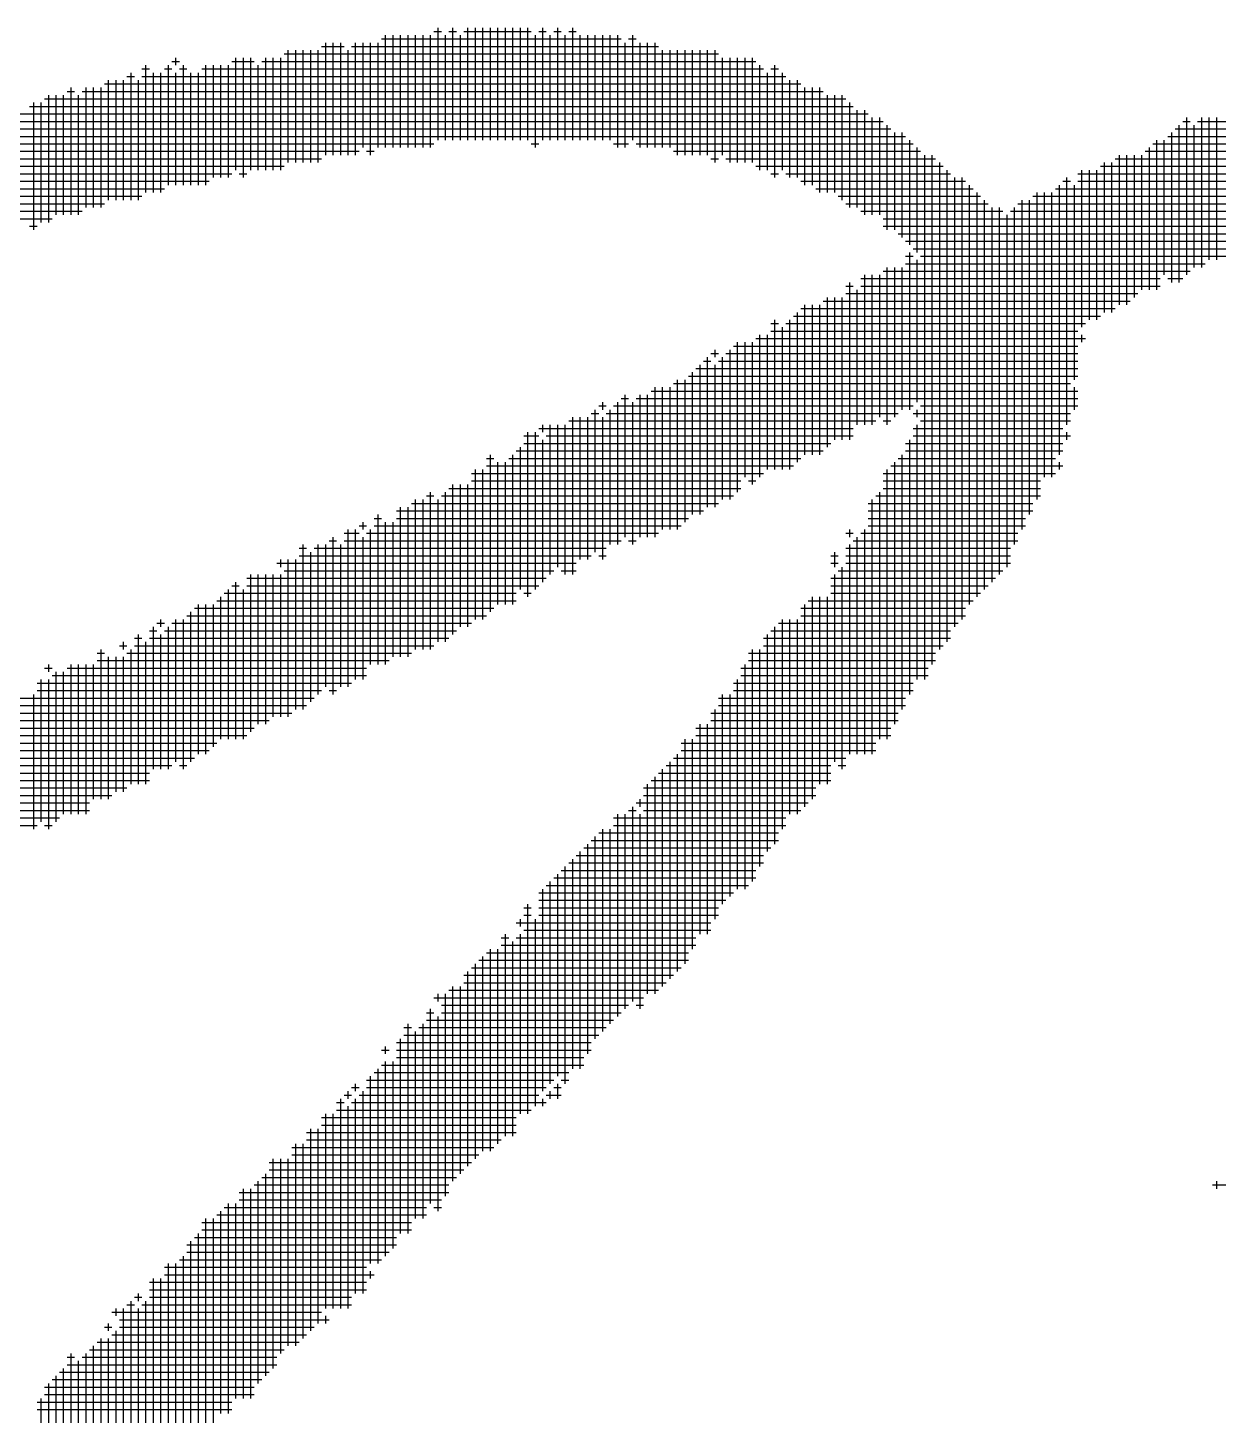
# Model space of a CAD drawing. Header units: feet. Extents: x 778950 to 1031250, y -253464 to -75264.
# Drawn here: x 950186.7 to 950557.6, y -244566.4 to -244134.3 of the extents above; entities that cross this region are included whole.
import ezdxf

# ---------------------------------------------------------------- set-up
doc = ezdxf.new("R2010")
doc.units = ezdxf.units.FT
doc.header["$LTSCALE"] = 3000
doc.header["$MEASUREMENT"] = 0
doc.layers.add('CX-MISC', color=2, linetype='CONTINUOUS')

msp = doc.modelspace()

# ---------------------------------------------------------------- linework, layer by layer
at = {"layer": 'CX-MISC'}
for p, q in [((950314.37, -244134.28), (950314.37, -244169.27)), ((950319.04, -244134.28), (950319.04, -244169.27)), ((950323.7, -244134.28), (950323.7, -244169.27)), ((950326.04, -244134.28), (950326.04, -244169.27)), ((950328.37, -244134.28), (950328.37, -244169.27)), ((950330.7, -244134.28), (950330.7, -244169.27)), ((950333.03, -244134.28), (950333.03, -244169.27)), ((950335.37, -244134.28), (950335.37, -244169.27)), ((950337.7, -244134.28), (950337.7, -244169.27)), ((950340.03, -244134.28), (950340.03, -244169.27)), ((950342.37, -244134.28), (950342.37, -244169.27)), ((950347.03, -244134.28), (950347.03, -244169.27)), ((950351.7, -244134.28), (950351.7, -244169.27)), ((950356.36, -244134.28), (950356.36, -244169.27)), ((950279.38, -244138.95), (950279.38, -244173.94)), ((950281.71, -244138.95), (950281.71, -244173.94)), ((950284.05, -244138.95), (950284.05, -244173.94)), ((950288.71, -244138.95), (950288.71, -244173.94)), ((950291.04, -244138.95), (950291.04, -244171.61)), ((950293.38, -244138.95), (950293.38, -244173.94)), ((950295.71, -244138.95), (950295.71, -244171.61)), ((950296.88, -244137.78), (950371.53, -244137.78)), ((950298.04, -244136.61), (950298.04, -244171.61)), ((950300.38, -244136.61), (950300.38, -244171.61)), ((950302.71, -244136.61), (950302.71, -244171.61)), ((950305.04, -244136.61), (950305.04, -244171.61)), ((950307.37, -244136.61), (950307.37, -244171.61)), ((950309.71, -244136.61), (950309.71, -244171.61)), ((950312.04, -244136.61), (950312.04, -244171.61)), ((950313.21, -244135.45), (950315.54, -244135.45)), ((950316.71, -244136.61), (950316.71, -244169.27)), ((950317.87, -244135.45), (950320.2, -244135.45)), ((950321.37, -244136.61), (950321.37, -244169.27)), ((950322.54, -244135.45), (950343.53, -244135.45)), ((950344.7, -244136.61), (950344.7, -244171.61)), ((950345.87, -244135.45), (950348.2, -244135.45)), ((950349.36, -244136.61), (950349.36, -244169.27)), ((950350.53, -244135.45), (950352.86, -244135.45)), ((950354.03, -244136.61), (950354.03, -244169.27)), ((950355.2, -244135.45), (950357.53, -244135.45)), ((950358.7, -244136.61), (950358.7, -244169.27)), ((950361.03, -244136.61), (950361.03, -244169.27)), ((950363.36, -244136.61), (950363.36, -244169.27)), ((950365.69, -244136.61), (950365.69, -244169.27)), ((950368.03, -244136.61), (950368.03, -244169.27)), ((950370.36, -244136.61), (950370.36, -244171.61)), ((950372.69, -244138.95), (950372.69, -244171.61)), ((950373.86, -244137.78), (950376.19, -244137.78)), ((950375.03, -244136.61), (950375.03, -244169.27)), ((950377.36, -244138.95), (950377.36, -244171.61)), ((950379.69, -244138.95), (950379.69, -244171.61)), ((950382.02, -244138.95), (950382.02, -244171.61)), ((950232.72, -244143.61), (950232.72, -244145.95)), ((950251.39, -244143.61), (950251.39, -244178.61)), ((950253.72, -244143.61), (950253.72, -244180.94)), ((950256.05, -244143.61), (950256.05, -244178.61)), ((950260.72, -244143.61), (950260.72, -244178.61)), ((950263.05, -244143.61), (950263.05, -244178.61)), ((950265.38, -244143.61), (950265.38, -244178.61)), ((950266.55, -244142.45), (950401.85, -244142.45)), ((950267.72, -244141.28), (950267.72, -244176.27)), ((950270.05, -244141.28), (950270.05, -244176.27)), ((950272.38, -244141.28), (950272.38, -244176.27)), ((950274.71, -244141.28), (950274.71, -244176.27)), ((950277.05, -244141.28), (950277.05, -244176.27)), ((950278.21, -244140.11), (950285.21, -244140.11)), ((950286.38, -244141.28), (950286.38, -244173.94)), ((950287.55, -244140.11), (950383.19, -244140.11)), ((950384.36, -244141.28), (950384.36, -244171.61)), ((950386.69, -244141.28), (950386.69, -244171.61)), ((950389.02, -244141.28), (950389.02, -244173.94)), ((950391.35, -244141.28), (950391.35, -244173.94)), ((950393.69, -244141.28), (950393.69, -244173.94)), ((950396.02, -244141.28), (950396.02, -244173.94)), ((950398.35, -244141.28), (950398.35, -244173.94)), ((950400.69, -244141.28), (950400.69, -244176.27)), ((950403.02, -244143.61), (950403.02, -244173.94)), ((950405.35, -244143.61), (950405.35, -244176.27)), ((950407.68, -244143.61), (950407.68, -244176.27)), ((950410.02, -244143.61), (950410.02, -244176.27)), ((950412.35, -244143.61), (950412.35, -244176.27)), ((950222.23, -244147.11), (950224.56, -244147.11)), ((950223.39, -244145.95), (950223.39, -244185.6)), ((950229.23, -244147.11), (950231.56, -244147.11)), ((950230.39, -244145.95), (950230.39, -244183.27)), ((950231.56, -244144.78), (950233.89, -244144.78)), ((950233.89, -244147.11), (950236.22, -244147.11)), ((950235.06, -244145.95), (950235.06, -244183.27)), ((950240.89, -244147.11), (950415.85, -244147.11)), ((950242.06, -244145.95), (950242.06, -244183.27)), ((950244.39, -244145.95), (950244.39, -244180.94)), ((950246.72, -244145.95), (950246.72, -244180.94)), ((950249.05, -244145.95), (950249.05, -244180.94)), ((950250.22, -244144.78), (950257.22, -244144.78)), ((950258.39, -244145.95), (950258.39, -244178.61)), ((950259.55, -244144.78), (950413.52, -244144.78)), ((950414.68, -244145.95), (950414.68, -244178.61)), ((950418.18, -244147.11), (950420.51, -244147.11)), ((950419.35, -244145.95), (950419.35, -244180.94)), ((950210.56, -244151.78), (950427.51, -244151.78)), ((950211.73, -244150.61), (950211.73, -244187.94)), ((950214.06, -244150.61), (950214.06, -244187.94)), ((950216.39, -244150.61), (950216.39, -244187.94)), ((950217.56, -244149.45), (950219.89, -244149.45)), ((950218.73, -244148.28), (950218.73, -244187.94)), ((950221.06, -244150.61), (950221.06, -244187.94)), ((950222.23, -244149.45), (950422.85, -244149.45)), ((950225.73, -244148.28), (950225.73, -244185.6)), ((950228.06, -244148.28), (950228.06, -244185.6)), ((950232.72, -244148.28), (950232.72, -244183.27)), ((950237.39, -244148.28), (950237.39, -244183.27)), ((950239.72, -244148.28), (950239.72, -244183.27)), ((950417.02, -244148.28), (950417.02, -244178.61)), ((950421.68, -244148.28), (950421.68, -244178.61)), ((950424.01, -244150.61), (950424.01, -244180.94)), ((950426.35, -244150.61), (950426.35, -244180.94)), ((950191.9, -244156.44), (950441.51, -244156.44)), ((950193.07, -244155.28), (950193.07, -244194.93)), ((950195.4, -244155.28), (950195.4, -244192.6)), ((950197.73, -244155.28), (950197.73, -244192.6)), ((950198.9, -244154.11), (950201.23, -244154.11)), ((950200.07, -244152.94), (950200.07, -244192.6)), ((950202.4, -244155.28), (950202.4, -244192.6)), ((950203.56, -244154.11), (950434.51, -244154.11)), ((950204.73, -244152.94), (950204.73, -244190.27)), ((950207.06, -244152.94), (950207.06, -244190.27)), ((950209.4, -244152.94), (950209.4, -244190.27)), ((950428.68, -244152.94), (950428.68, -244183.27)), ((950431.01, -244152.94), (950431.01, -244183.27)), ((950433.35, -244152.94), (950433.35, -244185.6)), ((950435.68, -244155.28), (950435.68, -244185.6)), ((950438.01, -244155.28), (950438.01, -244185.6)), ((950440.34, -244155.28), (950440.34, -244187.94)), ((950187.23, -244158.78), (950443.84, -244158.78)), ((950188.4, -244157.61), (950188.4, -244197.27)), ((950190.73, -244157.61), (950190.73, -244194.93)), ((950442.68, -244157.61), (950442.68, -244190.27)), ((950445.01, -244159.94), (950445.01, -244190.27)), ((950447.34, -244159.94), (950447.34, -244192.6)), ((950170.91, -244163.44), (950453.17, -244163.44)), ((950177.9, -244161.11), (950448.51, -244161.11)), ((950449.67, -244162.28), (950449.67, -244192.6)), ((950452.01, -244162.28), (950452.01, -244192.6)), ((950454.34, -244164.61), (950454.34, -244197.27)), ((950545.32, -244164.61), (950545.32, -244213.6)), ((950546.49, -244163.44), (950548.82, -244163.44)), ((950547.65, -244162.28), (950547.65, -244211.26)), ((950549.99, -244164.61), (950549.99, -244208.93)), ((950551.15, -244163.44), (950644.46, -244163.44)), ((950552.32, -244162.28), (950552.32, -244208.93)), ((950554.65, -244162.28), (950554.65, -244206.6)), ((950556.98, -244162.28), (950556.98, -244206.6)), ((950154.58, -244168.11), (950460.17, -244168.11)), ((950159.24, -244165.77), (950455.51, -244165.77)), ((950456.67, -244166.94), (950456.67, -244197.27)), ((950459.01, -244166.94), (950459.01, -244199.6)), ((950461.34, -244169.27), (950461.34, -244201.93)), ((950538.32, -244169.27), (950538.32, -244215.93)), ((950540.65, -244169.27), (950540.65, -244211.26)), ((950541.82, -244168.11), (950635.13, -244168.11)), ((950542.99, -244166.94), (950542.99, -244213.6)), ((950544.15, -244165.77), (950639.8, -244165.77)), ((950135.91, -244172.77), (950289.88, -244172.77)), ((950140.58, -244170.44), (950313.21, -244170.44)), ((950292.21, -244172.77), (950294.54, -244172.77)), ((950343.53, -244170.44), (950345.87, -244170.44)), ((950369.19, -244170.44), (950373.86, -244170.44)), ((950376.19, -244170.44), (950462.51, -244170.44)), ((950387.86, -244172.77), (950464.84, -244172.77)), ((950463.67, -244171.61), (950463.67, -244204.27)), ((950466, -244173.94), (950466, -244337.24)), ((950468.34, -244173.94), (950468.34, -244332.57)), ((950526.66, -244173.94), (950526.66, -244220.6)), ((950528.99, -244173.94), (950528.99, -244220.6)), ((950531.32, -244173.94), (950531.32, -244218.26)), ((950533.66, -244173.94), (950533.66, -244215.93)), ((950534.82, -244172.77), (950628.13, -244172.77)), ((950535.99, -244171.61), (950535.99, -244215.93)), ((950537.15, -244170.44), (950630.47, -244170.44)), ((950121.92, -244177.44), (950266.55, -244177.44)), ((950128.91, -244175.11), (950278.21, -244175.11)), ((950399.52, -244175.11), (950401.85, -244175.11)), ((950404.19, -244175.11), (950469.5, -244175.11)), ((950413.52, -244177.44), (950471.84, -244177.44)), ((950470.67, -244176.27), (950470.67, -244327.9)), ((950520.83, -244177.44), (950618.8, -244177.44)), ((950521.99, -244176.27), (950521.99, -244222.93)), ((950524.32, -244176.27), (950524.32, -244222.93)), ((950525.49, -244175.11), (950621.14, -244175.11)), ((950110.25, -244182.1), (950243.22, -244182.1)), ((950114.92, -244179.77), (950250.22, -244179.77)), ((950252.55, -244179.77), (950254.89, -244179.77)), ((950418.18, -244179.77), (950420.51, -244179.77)), ((950422.85, -244179.77), (950474.17, -244179.77)), ((950427.51, -244182.1), (950478.83, -244182.1)), ((950473, -244178.61), (950473, -244325.57)), ((950475.34, -244180.94), (950475.34, -244320.91)), ((950477.67, -244180.94), (950477.67, -244318.57)), ((950509.16, -244182.1), (950511.49, -244182.1)), ((950510.33, -244180.94), (950510.33, -244257.92)), ((950513.83, -244179.77), (950611.8, -244179.77)), ((950513.83, -244182.1), (950607.14, -244182.1)), ((950514.99, -244178.61), (950514.99, -244227.59)), ((950517.33, -244178.61), (950517.33, -244225.26)), ((950519.66, -244178.61), (950519.66, -244225.26)), ((950093.92, -244186.77), (950222.23, -244186.77)), ((950100.92, -244184.44), (950229.23, -244184.44)), ((950432.18, -244184.44), (950481.17, -244184.44)), ((950439.18, -244186.77), (950483.5, -244186.77)), ((950480, -244183.27), (950480, -244313.91)), ((950482.33, -244185.6), (950482.33, -244311.57)), ((950499.83, -244186.77), (950593.14, -244186.77)), ((950501, -244185.6), (950501, -244281.25)), ((950503.33, -244185.6), (950503.33, -244274.25)), ((950505.66, -244185.6), (950505.66, -244274.25)), ((950506.83, -244184.44), (950600.14, -244184.44)), ((950507.99, -244183.27), (950507.99, -244267.25)), ((950512.66, -244183.27), (950512.66, -244243.92)), ((950084.59, -244189.1), (950210.56, -244189.1)), ((950441.51, -244189.1), (950485.83, -244189.1)), ((950484.67, -244187.94), (950484.67, -244309.24)), ((950487, -244190.27), (950487, -244306.91)), ((950489.33, -244190.27), (950489.33, -244304.58)), ((950494, -244190.27), (950494, -244295.25)), ((950495.16, -244189.1), (950590.81, -244189.1)), ((950496.33, -244187.94), (950496.33, -244290.58)), ((950498.66, -244187.94), (950498.66, -244285.91)), ((950075.26, -244193.77), (950194.23, -244193.77)), ((950082.26, -244191.44), (950203.56, -244191.44)), ((950446.18, -244191.44), (950490.5, -244191.44)), ((950453.17, -244193.77), (950579.15, -244193.77)), ((950491.67, -244192.6), (950491.67, -244302.24)), ((950492.83, -244191.44), (950583.81, -244191.44)), ((950187.23, -244196.1), (950189.57, -244196.1)), ((950453.17, -244196.1), (950576.81, -244196.1)), ((950457.84, -244198.43), (950572.15, -244198.43)), ((950460.17, -244200.77), (950567.48, -244200.77)), ((950461.34, -244204.27), (950461.34, -244253.25)), ((950462.51, -244203.1), (950562.82, -244203.1)), ((950460.17, -244205.43), (950462.51, -244205.43)), ((950460.17, -244207.77), (950553.48, -244207.77)), ((950463.67, -244206.6), (950463.67, -244250.92)), ((950464.84, -244205.43), (950560.48, -244205.43)), ((950446.18, -244212.43), (950539.49, -244212.43)), ((950447.34, -244211.26), (950447.34, -244257.92)), ((950449.67, -244211.26), (950449.67, -244257.92)), ((950452.01, -244211.26), (950452.01, -244255.59)), ((950453.17, -244210.1), (950548.82, -244210.1)), ((950454.34, -244208.93), (950454.34, -244257.92)), ((950456.67, -244208.93), (950456.67, -244255.59)), ((950459.01, -244208.93), (950459.01, -244253.25)), ((950541.82, -244212.43), (950546.49, -244212.43)), ((950441.51, -244214.76), (950443.84, -244214.76)), ((950441.51, -244217.1), (950532.49, -244217.1)), ((950442.68, -244213.6), (950442.68, -244262.59)), ((950445.01, -244215.93), (950445.01, -244257.92)), ((950446.18, -244214.76), (950539.49, -244214.76)), ((950428.68, -244220.6), (950428.68, -244267.25)), ((950431.01, -244220.6), (950431.01, -244267.25)), ((950433.35, -244220.6), (950433.35, -244267.25)), ((950434.51, -244219.43), (950530.16, -244219.43)), ((950435.68, -244218.26), (950435.68, -244264.92)), ((950438.01, -244218.26), (950438.01, -244262.59)), ((950440.34, -244218.26), (950440.34, -244262.59)), ((950419.35, -244225.26), (950419.35, -244271.92)), ((950424.01, -244225.26), (950424.01, -244271.92)), ((950425.18, -244224.09), (950520.83, -244224.09)), ((950426.35, -244222.93), (950426.35, -244269.58)), ((950427.51, -244221.76), (950525.49, -244221.76)), ((950414.68, -244229.93), (950414.68, -244274.25)), ((950417.02, -244229.93), (950417.02, -244271.92)), ((950418.18, -244226.43), (950420.51, -244226.43)), ((950418.18, -244228.76), (950513.83, -244228.76)), ((950421.68, -244227.59), (950421.68, -244271.92)), ((950422.85, -244226.43), (950516.16, -244226.43)), ((950514.99, -244229.93), (950514.99, -244232.26)), ((950406.52, -244233.43), (950513.83, -244233.43)), ((950407.68, -244232.26), (950407.68, -244278.92)), ((950410.02, -244232.26), (950410.02, -244274.25)), ((950412.35, -244232.26), (950412.35, -244276.58)), ((950413.52, -244231.09), (950516.16, -244231.09)), ((950397.19, -244238.09), (950399.52, -244238.09)), ((950398.35, -244236.93), (950398.35, -244283.58)), ((950399.52, -244235.76), (950401.85, -244235.76)), ((950400.69, -244234.59), (950400.69, -244236.93)), ((950401.85, -244238.09), (950513.83, -244238.09)), ((950403.02, -244236.93), (950403.02, -244281.25)), ((950404.19, -244235.76), (950513.83, -244235.76)), ((950405.35, -244234.59), (950405.35, -244281.25)), ((950392.52, -244242.76), (950513.83, -244242.76)), ((950393.69, -244241.59), (950393.69, -244285.91)), ((950394.85, -244240.42), (950513.83, -244240.42)), ((950396.02, -244239.26), (950396.02, -244285.91)), ((950400.69, -244239.26), (950400.69, -244283.58)), ((950380.86, -244247.42), (950513.83, -244247.42)), ((950382.02, -244246.26), (950382.02, -244292.91)), ((950384.36, -244246.26), (950384.36, -244290.58)), ((950386.69, -244246.26), (950386.69, -244290.58)), ((950387.86, -244245.09), (950511.49, -244245.09)), ((950389.02, -244243.92), (950389.02, -244290.58)), ((950391.35, -244243.92), (950391.35, -244288.25)), ((950512.66, -244246.26), (950512.66, -244253.25)), ((950365.69, -244250.92), (950365.69, -244253.25)), ((950370.36, -244250.92), (950370.36, -244295.25)), ((950371.53, -244249.76), (950373.86, -244249.76)), ((950372.69, -244248.59), (950372.69, -244292.91)), ((950375.03, -244250.92), (950375.03, -244295.25)), ((950376.19, -244249.76), (950513.83, -244249.76)), ((950377.36, -244248.59), (950377.36, -244292.91)), ((950379.69, -244248.59), (950379.69, -244292.91)), ((950356.36, -244255.59), (950356.36, -244304.58)), ((950358.7, -244255.59), (950358.7, -244299.91)), ((950361.03, -244255.59), (950361.03, -244299.91)), ((950362.19, -244254.42), (950364.53, -244254.42)), ((950363.36, -244253.25), (950363.36, -244297.58)), ((950364.53, -244252.09), (950366.86, -244252.09)), ((950365.69, -244255.59), (950365.69, -244299.91)), ((950366.86, -244254.42), (950457.84, -244254.42)), ((950368.03, -244253.25), (950368.03, -244295.25)), ((950369.19, -244252.09), (950462.51, -244252.09)), ((950462.51, -244254.42), (950511.49, -244254.42)), ((950463.67, -244253.25), (950463.67, -244255.59)), ((950464.84, -244252.09), (950513.83, -244252.09)), ((950342.37, -244260.25), (950342.37, -244311.57)), ((950344.7, -244260.25), (950344.7, -244309.24)), ((950345.87, -244259.09), (950443.84, -244259.09)), ((950347.03, -244257.92), (950347.03, -244260.25)), ((950349.36, -244257.92), (950349.36, -244304.58)), ((950351.7, -244257.92), (950351.7, -244302.24)), ((950354.03, -244257.92), (950354.03, -244304.58)), ((950355.2, -244256.75), (950450.84, -244256.75)), ((950453.17, -244256.75), (950455.51, -244256.75)), ((950462.51, -244259.09), (950509.16, -244259.09)), ((950463.67, -244257.92), (950463.67, -244337.24)), ((950464.84, -244256.75), (950511.49, -244256.75)), ((950510.33, -244260.25), (950510.33, -244262.59)), ((950341.2, -244261.42), (950345.87, -244261.42)), ((950341.2, -244263.75), (950436.84, -244263.75)), ((950347.03, -244262.59), (950347.03, -244306.91)), ((950348.2, -244261.42), (950443.84, -244261.42)), ((950460.17, -244263.75), (950509.16, -244263.75)), ((950461.34, -244262.59), (950461.34, -244341.9)), ((950462.51, -244261.42), (950511.49, -244261.42)), ((950329.54, -244268.42), (950331.87, -244268.42)), ((950330.7, -244267.25), (950330.7, -244316.24)), ((950336.53, -244268.42), (950427.51, -244268.42)), ((950337.7, -244267.25), (950337.7, -244313.91)), ((950338.87, -244266.09), (950434.51, -244266.09)), ((950340.03, -244264.92), (950340.03, -244309.24)), ((950457.84, -244268.42), (950506.83, -244268.42)), ((950459.01, -244267.25), (950459.01, -244346.57)), ((950460.17, -244266.09), (950509.16, -244266.09)), ((950324.87, -244273.08), (950415.85, -244273.08)), ((950326.04, -244271.92), (950326.04, -244318.57)), ((950328.37, -244271.92), (950328.37, -244318.57)), ((950329.54, -244270.75), (950425.18, -244270.75)), ((950333.03, -244269.58), (950333.03, -244313.91)), ((950335.37, -244269.58), (950335.37, -244313.91)), ((950453.17, -244273.08), (950506.83, -244273.08)), ((950454.34, -244271.92), (950454.34, -244355.9)), ((950455.51, -244270.75), (950509.16, -244270.75)), ((950456.67, -244269.58), (950456.67, -244351.23)), ((950507.99, -244269.58), (950507.99, -244271.92)), ((950317.87, -244277.75), (950408.85, -244277.75)), ((950319.04, -244276.58), (950319.04, -244323.24)), ((950321.37, -244276.58), (950321.37, -244320.91)), ((950323.7, -244276.58), (950323.7, -244320.91)), ((950324.87, -244275.42), (950408.85, -244275.42)), ((950411.18, -244275.42), (950413.52, -244275.42)), ((950453.17, -244275.42), (950502.16, -244275.42)), ((950453.17, -244277.75), (950502.16, -244277.75)), ((950307.37, -244281.25), (950307.37, -244327.9)), ((950309.71, -244281.25), (950309.71, -244327.9)), ((950310.87, -244280.08), (950313.21, -244280.08)), ((950312.04, -244278.92), (950312.04, -244327.9)), ((950314.37, -244281.25), (950314.37, -244325.57)), ((950315.54, -244280.08), (950406.52, -244280.08)), ((950316.71, -244278.92), (950316.71, -244325.57)), ((950449.67, -244281.25), (950449.67, -244360.56)), ((950450.84, -244280.08), (950502.16, -244280.08)), ((950452.01, -244278.92), (950452.01, -244355.9)), ((950295.71, -244285.91), (950295.71, -244332.57)), ((950301.54, -244284.75), (950397.19, -244284.75)), ((950302.71, -244283.58), (950302.71, -244330.24)), ((950305.04, -244283.58), (950305.04, -244330.24)), ((950306.21, -244282.41), (950401.85, -244282.41)), ((950448.51, -244282.41), (950499.83, -244282.41)), ((950448.51, -244284.75), (950499.83, -244284.75)), ((950286.38, -244290.58), (950286.38, -244339.57)), ((950288.71, -244290.58), (950288.71, -244337.24)), ((950289.88, -244289.41), (950292.21, -244289.41)), ((950291.04, -244288.25), (950291.04, -244290.58)), ((950293.38, -244290.58), (950293.38, -244332.57)), ((950294.54, -244287.08), (950296.88, -244287.08)), ((950294.54, -244289.41), (950390.19, -244289.41)), ((950298.04, -244288.25), (950298.04, -244332.57)), ((950300.38, -244288.25), (950300.38, -244330.24)), ((950301.54, -244287.08), (950392.52, -244287.08)), ((950442.68, -244290.58), (950442.68, -244292.91)), ((950447.34, -244290.58), (950447.34, -244360.56)), ((950448.51, -244287.08), (950497.5, -244287.08)), ((950448.51, -244289.41), (950497.5, -244289.41)), ((950280.55, -244294.08), (950282.88, -244294.08)), ((950281.71, -244292.91), (950281.71, -244341.9)), ((950285.21, -244291.75), (950289.88, -244291.75)), ((950285.21, -244294.08), (950371.53, -244294.08)), ((950291.04, -244292.91), (950291.04, -244337.24)), ((950292.21, -244291.75), (950383.19, -244291.75)), ((950373.86, -244294.08), (950376.19, -244294.08)), ((950441.51, -244291.75), (950443.84, -244291.75)), ((950443.84, -244294.08), (950495.16, -244294.08)), ((950445.01, -244292.91), (950445.01, -244360.56)), ((950446.18, -244291.75), (950495.16, -244291.75)), ((950271.22, -244296.41), (950273.55, -244296.41)), ((950271.22, -244298.74), (950362.19, -244298.74)), ((950272.38, -244295.25), (950272.38, -244346.57)), ((950274.71, -244297.58), (950274.71, -244344.23)), ((950275.88, -244296.41), (950366.86, -244296.41)), ((950277.05, -244295.25), (950277.05, -244341.9)), ((950279.38, -244295.25), (950279.38, -244339.57)), ((950284.05, -244295.25), (950284.05, -244339.57)), ((950364.53, -244298.74), (950366.86, -244298.74)), ((950436.84, -244298.74), (950439.18, -244298.74)), ((950438.01, -244297.58), (950438.01, -244302.24)), ((950441.51, -244296.41), (950492.83, -244296.41)), ((950441.51, -244298.74), (950492.83, -244298.74)), ((950442.68, -244295.25), (950442.68, -244360.56)), ((950264.22, -244301.08), (950357.53, -244301.08)), ((950265.38, -244299.91), (950265.38, -244302.24)), ((950266.55, -244303.41), (950350.53, -244303.41)), ((950267.72, -244299.91), (950267.72, -244348.9)), ((950270.05, -244299.91), (950270.05, -244346.57)), ((950352.86, -244303.41), (950357.53, -244303.41)), ((950436.84, -244301.08), (950439.18, -244301.08)), ((950439.18, -244303.41), (950490.5, -244303.41)), ((950440.34, -244302.24), (950440.34, -244365.23)), ((950441.51, -244301.08), (950492.83, -244301.08)), ((950251.39, -244306.91), (950251.39, -244355.9)), ((950254.89, -244305.74), (950348.2, -244305.74)), ((950256.05, -244304.58), (950256.05, -244353.57)), ((950258.39, -244304.58), (950258.39, -244351.23)), ((950260.72, -244304.58), (950260.72, -244351.23)), ((950263.05, -244304.58), (950263.05, -244348.9)), ((950265.38, -244304.58), (950265.38, -244348.9)), ((950436.84, -244305.74), (950488.17, -244305.74)), ((950438.01, -244304.58), (950438.01, -244362.9)), ((950246.72, -244311.57), (950246.72, -244355.9)), ((950247.89, -244310.41), (950338.87, -244310.41)), ((950249.05, -244309.24), (950249.05, -244355.9)), ((950250.22, -244308.08), (950252.55, -244308.08)), ((950253.72, -244309.24), (950253.72, -244355.9)), ((950254.89, -244308.08), (950345.87, -244308.08)), ((950341.2, -244310.41), (950343.53, -244310.41)), ((950431.01, -244311.57), (950431.01, -244374.56)), ((950433.35, -244311.57), (950433.35, -244369.89)), ((950435.68, -244311.57), (950435.68, -244369.89)), ((950436.84, -244308.08), (950485.83, -244308.08)), ((950436.84, -244310.41), (950483.5, -244310.41)), ((950237.39, -244316.24), (950237.39, -244362.9)), ((950238.56, -244315.07), (950331.87, -244315.07)), ((950239.72, -244313.91), (950239.72, -244360.56)), ((950242.06, -244313.91), (950242.06, -244360.56)), ((950244.39, -244313.91), (950244.39, -244358.23)), ((950245.55, -244312.74), (950338.87, -244312.74)), ((950427.51, -244315.07), (950478.83, -244315.07)), ((950428.68, -244313.91), (950428.68, -244376.89)), ((950429.85, -244312.74), (950481.17, -244312.74)), ((950225.73, -244320.91), (950225.73, -244365.23)), ((950226.89, -244319.74), (950229.23, -244319.74)), ((950228.06, -244318.57), (950228.06, -244320.91)), ((950230.39, -244320.91), (950230.39, -244365.23)), ((950231.56, -244319.74), (950324.87, -244319.74)), ((950232.72, -244318.57), (950232.72, -244362.9)), ((950235.06, -244318.57), (950235.06, -244365.23)), ((950236.22, -244317.41), (950329.54, -244317.41)), ((950419.35, -244320.91), (950419.35, -244388.56)), ((950420.51, -244319.74), (950476.5, -244319.74)), ((950421.68, -244318.57), (950421.68, -244383.89)), ((950424.01, -244318.57), (950424.01, -244379.23)), ((950426.35, -244318.57), (950426.35, -244379.23)), ((950427.51, -244317.41), (950478.83, -244317.41)), ((950219.89, -244324.41), (950222.23, -244324.41)), ((950221.06, -244323.24), (950221.06, -244369.89)), ((950224.56, -244322.07), (950226.89, -244322.07)), ((950224.56, -244324.41), (950317.87, -244324.41)), ((950228.06, -244323.24), (950228.06, -244365.23)), ((950229.23, -244322.07), (950320.2, -244322.07)), ((950415.85, -244324.41), (950474.17, -244324.41)), ((950417.02, -244323.24), (950417.02, -244390.89)), ((950418.18, -244322.07), (950474.17, -244322.07)), ((950208.23, -244329.07), (950210.56, -244329.07)), ((950209.4, -244327.9), (950209.4, -244374.56)), ((950215.23, -244326.74), (950217.56, -244326.74)), ((950216.39, -244325.57), (950216.39, -244327.9)), ((950217.56, -244329.07), (950306.21, -244329.07)), ((950218.73, -244327.9), (950218.73, -244369.89)), ((950219.89, -244326.74), (950313.21, -244326.74)), ((950223.39, -244325.57), (950223.39, -244369.89)), ((950411.18, -244329.07), (950469.5, -244329.07)), ((950412.35, -244327.9), (950412.35, -244400.22)), ((950414.68, -244327.9), (950414.68, -244395.56)), ((950415.85, -244326.74), (950471.84, -244326.74)), ((950191.9, -244333.74), (950194.23, -244333.74)), ((950193.07, -244332.57), (950193.07, -244334.9)), ((950198.9, -244333.74), (950292.21, -244333.74)), ((950200.07, -244332.57), (950200.07, -244379.23)), ((950202.4, -244332.57), (950202.4, -244379.23)), ((950204.73, -244332.57), (950204.73, -244379.23)), ((950207.06, -244332.57), (950207.06, -244374.56)), ((950208.23, -244331.4), (950299.21, -244331.4)), ((950211.73, -244330.24), (950211.73, -244374.56)), ((950214.06, -244330.24), (950214.06, -244372.23)), ((950216.39, -244330.24), (950216.39, -244372.23)), ((950408.85, -244333.74), (950467.17, -244333.74)), ((950410.02, -244332.57), (950410.02, -244402.55)), ((950411.18, -244331.4), (950469.5, -244331.4)), ((950190.73, -244337.24), (950190.73, -244381.56)), ((950193.07, -244337.24), (950193.07, -244383.89)), ((950194.23, -244336.07), (950292.21, -244336.07)), ((950195.4, -244334.9), (950195.4, -244381.56)), ((950197.73, -244334.9), (950197.73, -244379.23)), ((950407.68, -244337.24), (950407.68, -244402.55)), ((950408.85, -244336.07), (950467.17, -244336.07)), ((950188.4, -244341.9), (950188.4, -244383.89)), ((950189.57, -244338.4), (950287.55, -244338.4)), ((950189.57, -244340.73), (950278.21, -244340.73)), ((950280.55, -244340.73), (950282.88, -244340.73)), ((950403.02, -244341.9), (950403.02, -244407.22)), ((950405.35, -244341.9), (950405.35, -244404.89)), ((950406.52, -244338.4), (950462.51, -244338.4)), ((950406.52, -244340.73), (950462.51, -244340.73)), ((950175.57, -244345.4), (950273.55, -244345.4)), ((950177.9, -244343.07), (950275.88, -244343.07)), ((950400.69, -244346.57), (950400.69, -244411.89)), ((950401.85, -244343.07), (950460.17, -244343.07)), ((950401.85, -244345.4), (950460.17, -244345.4)), ((950168.57, -244347.73), (950268.88, -244347.73)), ((950168.57, -244350.07), (950261.88, -244350.07)), ((950396.02, -244351.23), (950396.02, -244416.55)), ((950398.35, -244351.23), (950398.35, -244416.55)), ((950399.52, -244347.73), (950457.84, -244347.73)), ((950399.52, -244350.07), (950457.84, -244350.07)), ((950156.91, -244354.73), (950254.89, -244354.73)), ((950159.24, -244352.4), (950257.22, -244352.4)), ((950394.85, -244352.4), (950455.51, -244352.4)), ((950394.85, -244354.73), (950455.51, -244354.73)), ((950145.24, -244359.4), (950243.22, -244359.4)), ((950149.91, -244357.06), (950245.55, -244357.06)), ((950390.19, -244357.06), (950450.84, -244357.06)), ((950390.19, -244359.4), (950450.84, -244359.4)), ((950391.35, -244355.9), (950391.35, -244425.88)), ((950393.69, -244355.9), (950393.69, -244421.22)), ((950138.25, -244361.73), (950238.56, -244361.73)), ((950138.25, -244364.06), (950231.56, -244364.06)), ((950233.89, -244364.06), (950236.22, -244364.06)), ((950385.52, -244364.06), (950436.84, -244364.06)), ((950386.69, -244362.9), (950386.69, -244430.55)), ((950387.86, -244361.73), (950441.51, -244361.73)), ((950389.02, -244360.56), (950389.02, -244428.21)), ((950439.18, -244364.06), (950441.51, -244364.06)), ((950135.91, -244366.4), (950224.56, -244366.4)), ((950382.02, -244367.56), (950382.02, -244435.21)), ((950383.19, -244366.4), (950436.84, -244366.4)), ((950384.36, -244365.23), (950384.36, -244432.88)), ((950124.25, -244371.06), (950217.56, -244371.06)), ((950126.58, -244368.73), (950224.56, -244368.73)), ((950378.52, -244371.06), (950432.18, -244371.06)), ((950379.69, -244369.89), (950379.69, -244435.21)), ((950380.86, -244368.73), (950436.84, -244368.73)), ((950112.59, -244375.73), (950205.9, -244375.73)), ((950121.92, -244373.39), (950212.9, -244373.39)), ((950375.03, -244376.89), (950375.03, -244437.55)), ((950376.19, -244375.73), (950429.85, -244375.73)), ((950377.36, -244374.56), (950377.36, -244376.89)), ((950378.52, -244373.39), (950432.18, -244373.39)), ((950110.25, -244378.06), (950205.9, -244378.06)), ((950110.25, -244380.39), (950196.57, -244380.39)), ((950369.19, -244380.39), (950422.85, -244380.39)), ((950370.36, -244379.23), (950370.36, -244442.21)), ((950372.69, -244379.23), (950372.69, -244439.88)), ((950373.86, -244378.06), (950376.19, -244378.06)), ((950377.36, -244379.23), (950377.36, -244439.88)), ((950378.52, -244378.06), (950427.51, -244378.06)), ((950105.59, -244382.73), (950189.57, -244382.73)), ((950191.9, -244382.73), (950194.23, -244382.73)), ((950364.53, -244385.06), (950420.51, -244385.06)), ((950365.69, -244383.89), (950365.69, -244446.88)), ((950368.03, -244383.89), (950368.03, -244444.54)), ((950369.19, -244382.73), (950422.85, -244382.73)), ((950359.86, -244389.72), (950418.18, -244389.72)), ((950361.03, -244388.56), (950361.03, -244453.88)), ((950362.19, -244387.39), (950420.51, -244387.39)), ((950363.36, -244386.22), (950363.36, -244449.21)), ((950355.2, -244394.39), (950415.85, -244394.39)), ((950356.36, -244393.22), (950356.36, -244458.54)), ((950357.53, -244392.06), (950415.85, -244392.06)), ((950358.7, -244390.89), (950358.7, -244458.54)), ((950351.7, -244397.89), (950351.7, -244460.87)), ((950352.86, -244396.72), (950413.52, -244396.72)), ((950354.03, -244395.56), (950354.03, -244463.21)), ((950347.03, -244402.55), (950347.03, -244465.54)), ((950348.2, -244401.39), (950411.18, -244401.39)), ((950349.36, -244400.22), (950349.36, -244463.21)), ((950350.53, -244399.05), (950413.52, -244399.05)), ((950342.37, -244407.22), (950342.37, -244472.54)), ((950345.87, -244403.72), (950406.52, -244403.72)), ((950345.87, -244406.05), (950404.19, -244406.05)), ((950341.2, -244408.39), (950343.53, -244408.39)), ((950341.2, -244410.72), (950343.53, -244410.72)), ((950345.87, -244408.39), (950401.85, -244408.39)), ((950345.87, -244410.72), (950401.85, -244410.72)), ((950338.87, -244413.05), (950399.52, -244413.05)), ((950340.03, -244411.89), (950340.03, -244414.22)), ((950341.2, -244415.38), (950399.52, -244415.38)), ((950344.7, -244411.89), (950344.7, -244470.21)), ((950334.2, -244417.72), (950336.53, -244417.72)), ((950334.2, -244420.05), (950394.85, -244420.05)), ((950335.37, -244416.55), (950335.37, -244479.54)), ((950337.7, -244418.88), (950337.7, -244479.54)), ((950338.87, -244417.72), (950394.85, -244417.72)), ((950340.03, -244416.55), (950340.03, -244472.54)), ((950327.2, -244424.72), (950392.52, -244424.72)), ((950328.37, -244423.55), (950328.37, -244484.2)), ((950329.54, -244422.38), (950392.52, -244422.38)), ((950330.7, -244421.22), (950330.7, -244484.2)), ((950333.03, -244421.22), (950333.03, -244481.87)), ((950323.7, -244428.21), (950323.7, -244488.87)), ((950324.87, -244427.05), (950390.19, -244427.05)), ((950326.04, -244425.88), (950326.04, -244486.53)), ((950319.04, -244432.88), (950319.04, -244493.53)), ((950321.37, -244432.88), (950321.37, -244491.2)), ((950322.54, -244429.38), (950387.86, -244429.38)), ((950322.54, -244431.71), (950385.52, -244431.71)), ((950313.21, -244436.38), (950378.52, -244436.38)), ((950314.37, -244435.21), (950314.37, -244437.55)), ((950316.71, -244435.21), (950316.71, -244498.2)), ((950317.87, -244434.05), (950383.19, -244434.05)), ((950310.87, -244441.05), (950313.21, -244441.05)), ((950312.04, -244439.88), (950312.04, -244500.53)), ((950315.54, -244438.71), (950373.86, -244438.71)), ((950315.54, -244441.05), (950371.53, -244441.05)), ((950376.19, -244438.71), (950378.52, -244438.71)), ((950303.87, -244445.71), (950306.21, -244445.71)), ((950305.04, -244444.54), (950305.04, -244509.86)), ((950308.54, -244445.71), (950366.86, -244445.71)), ((950309.71, -244444.54), (950309.71, -244505.2)), ((950310.87, -244443.38), (950369.19, -244443.38)), ((950314.37, -244442.21), (950314.37, -244502.86)), ((950301.54, -244450.38), (950362.19, -244450.38)), ((950302.71, -244449.21), (950302.71, -244509.86)), ((950303.87, -244448.04), (950364.53, -244448.04)), ((950307.37, -244446.88), (950307.37, -244505.2)), ((950296.88, -244452.71), (950299.21, -244452.71)), ((950298.04, -244451.54), (950298.04, -244453.88)), ((950301.54, -244452.71), (950362.19, -244452.71)), ((950295.71, -244458.54), (950295.71, -244519.19)), ((950296.88, -244457.37), (950359.86, -244457.37)), ((950298.04, -244456.21), (950298.04, -244516.86)), ((950300.38, -244456.21), (950300.38, -244514.53)), ((950301.54, -244455.04), (950359.86, -244455.04)), ((950288.71, -244463.21), (950288.71, -244465.54)), ((950292.21, -244462.04), (950350.53, -244462.04)), ((950293.38, -244460.87), (950293.38, -244519.19)), ((950294.54, -244459.71), (950355.2, -244459.71)), ((950351.7, -244463.21), (950351.7, -244467.87)), ((950352.86, -244462.04), (950355.2, -244462.04)), ((950284.05, -244467.87), (950284.05, -244533.19)), ((950285.21, -244466.71), (950287.55, -244466.71)), ((950286.38, -244465.54), (950286.38, -244467.87)), ((950287.55, -244464.37), (950289.88, -244464.37)), ((950288.71, -244467.87), (950288.71, -244528.53)), ((950289.88, -244466.71), (950345.87, -244466.71)), ((950291.04, -244465.54), (950291.04, -244528.53)), ((950292.21, -244464.37), (950348.2, -244464.37)), ((950347.03, -244467.87), (950347.03, -244470.21)), ((950348.2, -244466.71), (950352.86, -244466.71)), ((950349.36, -244465.54), (950349.36, -244467.87)), ((950350.53, -244464.37), (950352.86, -244464.37)), ((950282.88, -244469.04), (950285.21, -244469.04)), ((950282.88, -244471.37), (950343.53, -244471.37)), ((950286.38, -244470.21), (950286.38, -244533.19)), ((950287.55, -244469.04), (950348.2, -244469.04)), ((950278.21, -244473.7), (950338.87, -244473.7)), ((950278.21, -244476.04), (950338.87, -244476.04)), ((950279.38, -244472.54), (950279.38, -244533.19)), ((950281.71, -244472.54), (950281.71, -244533.19)), ((950273.55, -244478.37), (950338.87, -244478.37)), ((950273.55, -244480.7), (950334.2, -244480.7)), ((950274.71, -244477.2), (950274.71, -244540.19)), ((950277.05, -244477.2), (950277.05, -244537.86)), ((950268.88, -244483.04), (950331.87, -244483.04)), ((950270.05, -244481.87), (950270.05, -244544.85)), ((950272.38, -244481.87), (950272.38, -244542.52)), ((950261.88, -244487.7), (950324.87, -244487.7)), ((950263.05, -244486.53), (950263.05, -244551.85)), ((950265.38, -244486.53), (950265.38, -244547.19)), ((950267.72, -244486.53), (950267.72, -244544.85)), ((950268.88, -244485.37), (950327.2, -244485.37)), ((950258.39, -244493.53), (950258.39, -244556.52)), ((950259.55, -244492.37), (950320.2, -244492.37)), ((950260.72, -244491.2), (950260.72, -244554.19)), ((950261.88, -244490.03), (950322.54, -244490.03)), ((950556.98, -244493.53), (950556.98, -244495.87)), ((950252.55, -244497.03), (950317.87, -244497.03)), ((950253.72, -244495.87), (950253.72, -244561.18)), ((950256.05, -244495.87), (950256.05, -244561.18)), ((950257.22, -244494.7), (950317.87, -244494.7)), ((950555.82, -244494.7), (950700.45, -244494.7)), ((950247.89, -244501.7), (950310.87, -244501.7)), ((950249.05, -244500.53), (950249.05, -244565.85)), ((950251.39, -244500.53), (950251.39, -244561.18)), ((950252.55, -244499.37), (950315.54, -244499.37)), ((950313.21, -244501.7), (950315.54, -244501.7)), ((950240.89, -244506.36), (950306.21, -244506.36)), ((950242.06, -244505.2), (950242.06, -244572.85)), ((950244.39, -244505.2), (950244.39, -244570.52)), ((950245.55, -244504.03), (950310.87, -244504.03)), ((950246.72, -244502.86), (950246.72, -244565.85)), ((950238.56, -244511.03), (950301.54, -244511.03)), ((950239.72, -244509.86), (950239.72, -244572.85)), ((950240.89, -244508.7), (950306.21, -244508.7)), ((950236.22, -244513.36), (950301.54, -244513.36)), ((950237.39, -244512.2), (950237.39, -244575.18)), ((950230.39, -244519.19), (950230.39, -244582.18)), ((950232.72, -244519.19), (950232.72, -244579.85)), ((950233.89, -244518.03), (950296.88, -244518.03)), ((950235.06, -244516.86), (950235.06, -244577.51)), ((950236.22, -244515.69), (950299.21, -244515.69)), ((950225.73, -244523.86), (950225.73, -244584.51)), ((950228.06, -244523.86), (950228.06, -244584.51)), ((950229.23, -244520.36), (950292.21, -244520.36)), ((950229.23, -244522.69), (950294.54, -244522.69)), ((950293.38, -244521.53), (950293.38, -244523.86)), ((950224.56, -244525.03), (950292.21, -244525.03)), ((950224.56, -244527.36), (950292.21, -244527.36)), ((950217.56, -244532.02), (950219.89, -244532.02)), ((950218.73, -244530.86), (950218.73, -244591.51)), ((950219.89, -244529.69), (950222.23, -244529.69)), ((950221.06, -244528.53), (950221.06, -244530.86)), ((950222.23, -244532.02), (950287.55, -244532.02)), ((950223.39, -244530.86), (950223.39, -244589.18)), ((950224.56, -244529.69), (950287.55, -244529.69)), ((950212.9, -244534.36), (950278.21, -244534.36)), ((950214.06, -244533.19), (950214.06, -244535.52)), ((950215.23, -244536.69), (950280.55, -244536.69)), ((950216.39, -244533.19), (950216.39, -244593.84)), ((950221.06, -244533.19), (950221.06, -244589.18)), ((950279.38, -244535.52), (950279.38, -244537.86)), ((950210.56, -244539.02), (950212.9, -244539.02)), ((950211.73, -244537.86), (950211.73, -244540.19)), ((950212.9, -244541.36), (950273.55, -244541.36)), ((950214.06, -244540.19), (950214.06, -244598.51)), ((950215.23, -244539.02), (950275.88, -244539.02)), ((950207.06, -244544.85), (950207.06, -244603.17)), ((950208.23, -244543.69), (950271.22, -244543.69)), ((950209.4, -244542.52), (950209.4, -244600.84)), ((950211.73, -244542.52), (950211.73, -244598.51)), ((950198.9, -244548.35), (950201.23, -244548.35)), ((950200.07, -244547.19), (950200.07, -244610.17)), ((950202.4, -244549.52), (950202.4, -244607.84)), ((950203.56, -244548.35), (950264.22, -244548.35)), ((950204.73, -244547.19), (950204.73, -244605.51)), ((950205.9, -244546.02), (950266.55, -244546.02)), ((950195.4, -244554.19), (950195.4, -244614.84)), ((950196.57, -244553.02), (950261.88, -244553.02)), ((950197.73, -244551.85), (950197.73, -244612.51)), ((950198.9, -244550.69), (950264.22, -244550.69)), ((950191.9, -244557.69), (950257.22, -244557.69)), ((950193.07, -244556.52), (950193.07, -244617.17)), ((950194.23, -244555.35), (950259.55, -244555.35)), ((950189.57, -244562.35), (950250.22, -244562.35)), ((950190.73, -244561.18), (950190.73, -244617.17)), ((950191.9, -244560.02), (950257.22, -244560.02)), ((950189.57, -244564.68), (950250.22, -244564.68))]:
    msp.add_line(p, q, dxfattribs=at)

doc.saveas('drawing.dxf')
